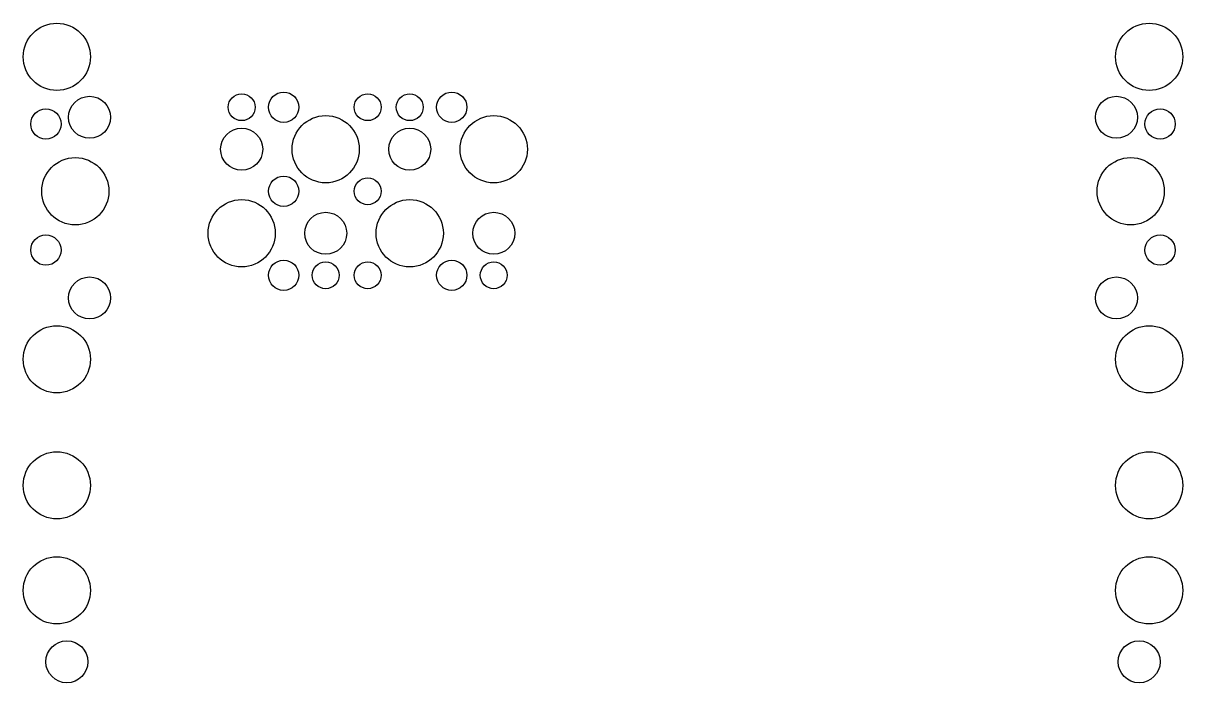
# Model space of a CAD drawing. Extents: x -690 to 690, y -385 to 400.
import ezdxf

# ---------------------------------------------------------------- set-up
doc = ezdxf.new("R2010")
doc.units = 0

msp = doc.modelspace()

# ---------------------------------------------------------------- linework, layer by layer
for centre, radius in [((-650, 360), 40), ((650, 360), 40), ((-380, 300), 18), ((-180, 300), 18), ((-611, 288), 25), ((-430, 300), 16), ((-280, 300), 16), ((-230, 300), 16), ((611, 288), 25), ((-663, 280), 18), ((-330, 250), 40), ((-130, 250), 40), ((663, 280), 18), ((-430, 250), 25), ((-230, 250), 25), ((-628, 200), 40), ((628, 200), 40), ((-380, 200), 18), ((-280, 200), 16), ((-430, 150), 40), ((-230, 150), 40), ((-330, 150), 25), ((-130, 150), 25), ((-663, 130), 18), ((663, 130), 18), ((-380, 100), 18), ((-330, 100), 16), ((-280, 100), 16), ((-180, 100), 18), ((-130, 100), 16), ((-611, 73), 25), ((611, 73), 25), ((-650, 0), 40), ((650, 0), 40), ((-650, -150), 40), ((-650, -150), 40), ((650, -150), 40), ((650, -150), 40), ((-650, -275), 40), ((650, -275), 40), ((-638, -360), 25), ((638, -360), 25)]:
    msp.add_circle(centre, radius)

doc.saveas('drawing.dxf')
